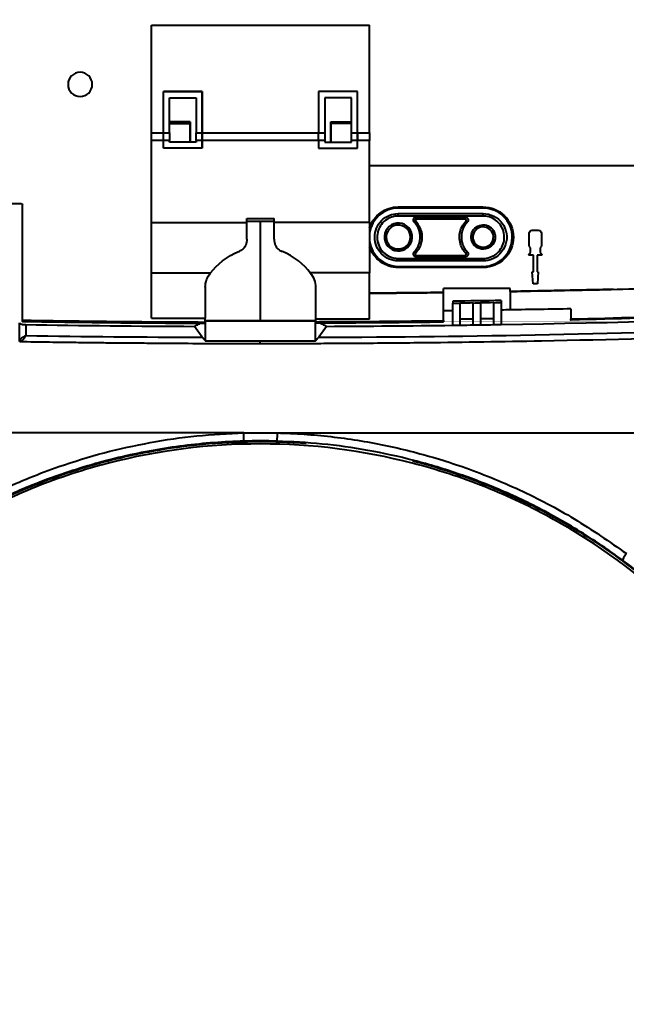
# Model space of a CAD drawing. Header units: millimetres. Extents: x 28 to 2425, y 8 to 1657.
# Drawn here: x 1903.7 to 2003.9, y 1128.8 to 1290.4 of the extents above; entities that cross this region are included whole.
import ezdxf

# ---------------------------------------------------------------- set-up
doc = ezdxf.new("R2010")
doc.units = ezdxf.units.MM
doc.layers.get('Defpoints').update_dxf_attribs({"linetype": 'CONTINUOUS'})
doc.layers.add('1LINE', color=7, linetype='CONTINUOUS')
doc.styles.add('Annotative', font='malgun.ttf')
doc.dimstyles.new('WOO', dxfattribs={"dimtxt": 20, "dimasz": 2, "dimexe": 1.25, "dimexo": 0.3, "dimgap": 1, "dimtad": 1, "dimdec": 1, "dimzin": 1, "dimdsep": 46, "dimtxsty": 'Annotative', "dimcen": 0, "dimclrd": 1, "dimclre": 1, "dimclrt": 2, "dimadec": 0, "dimazin": 0, "dimtfac": 1, "dimtdec": 1, "dimtofl": 0, "dimtmove": 0, "dimatfit": 3, "dimfxl": 0, "dimarcsym": 0})

# ---------------------------------------------------------------- blocks, each defined once
blk = doc.blocks.new('*D14')
at = {"layer": '1LINE', "color": 1, "lineweight": -2}
for p, q in [((2013.95, 1333.25), (2249.57, 1333.25)), ((2248.32, 1331.25), (2248.32, 873.21)), ((1943.76, 871.21), (2249.57, 871.21))]:
    blk.add_line(p, q, dxfattribs=at)
at = {"layer": '1LINE', "color": 1}
for points in [[(2247.99, 1331.25), (2248.66, 1331.25), (2248.32, 1333.25)], [(2247.99, 873.21), (2248.66, 873.21), (2248.32, 871.21)]]:
    blk.add_solid(points, dxfattribs=at)
at = {"layer": 'Defpoints', "color": 0}
for p in [(2013.65, 1333.25), (1943.46, 871.21), (2248.32, 871.21)]:
    blk.add_point(p, dxfattribs=at)
at = {"layer": '1LINE', "color": 2, "insert": (2236.99, 1102.23), "char_height": 20, "attachment_point": 5, "rotation": 90, "style": 'Annotative'}
blk.add_mtext('462', dxfattribs=at)
blk = doc.blocks.new('*D15')
at = {"layer": '1LINE', "color": 1, "lineweight": -2}
for p, q in [((2013.95, 1383.25), (2293.16, 1383.25)), ((2291.91, 1381.25), (2291.91, 873.21)), ((1943.76, 871.21), (2293.16, 871.21))]:
    blk.add_line(p, q, dxfattribs=at)
at = {"layer": '1LINE', "color": 1}
for points in [[(2291.57, 1381.25), (2292.24, 1381.25), (2291.91, 1383.25)], [(2291.57, 873.21), (2292.24, 873.21), (2291.91, 871.21)]]:
    blk.add_solid(points, dxfattribs=at)
at = {"layer": 'Defpoints', "color": 0}
for p in [(2013.65, 1383.25), (1943.46, 871.21), (2291.91, 871.21)]:
    blk.add_point(p, dxfattribs=at)
at = {"layer": '1LINE', "color": 2, "insert": (2280.57, 1127.23), "char_height": 20, "attachment_point": 5, "rotation": 90, "style": 'Annotative'}
blk.add_mtext('500', dxfattribs=at)

msp = doc.modelspace()

# ---------------------------------------------------------------- linework, layer by layer
at = {"layer": '1LINE', "linetype": 'Continuous'}
for p, q in [((1925.46, 1289.52), (1961.46, 1289.52)), ((1925.46, 1271.76), (1925.46, 1289.52)), ((1961.46, 1271.76), (1961.46, 1289.52)), ((1933.86, 1278.54), (1927.46, 1278.54)), ((1927.46, 1271.76), (1927.46, 1278.54)), ((1927.46, 1278.54), (1927.46, 1278.54)), ((1927.46, 1278.54), (1933.86, 1278.54)), ((1928.46, 1271.76), (1928.46, 1277.54)), ((1928.46, 1277.54), (1932.86, 1277.54)), ((1932.86, 1277.54), (1932.86, 1271.76)), ((1933.86, 1271.76), (1933.86, 1278.54)), ((1933.86, 1278.54), (1933.86, 1278.54)), ((1933.86, 1278.54), (1933.86, 1271.76)), ((1959.46, 1278.54), (1953.06, 1278.54)), ((1959.46, 1278.54), (1953.06, 1278.54)), ((1953.06, 1278.54), (1953.06, 1278.54)), ((1953.06, 1278.54), (1953.06, 1271.76)), ((1958.46, 1277.54), (1954.06, 1277.54)), ((1954.06, 1277.54), (1954.06, 1271.76)), ((1958.46, 1271.76), (1958.46, 1277.54)), ((1959.46, 1271.76), (1959.46, 1278.54)), ((1959.46, 1278.54), (1959.46, 1278.54)), ((1959.46, 1271.76), (1959.46, 1278.54)), ((1931.86, 1273.54), (1928.46, 1273.54)), ((1928.46, 1273.28), (1931.86, 1273.28)), ((1931.86, 1273.28), (1931.86, 1273.54)), ((1931.86, 1273.54), (1931.86, 1273.23)), ((1931.86, 1270.2), (1931.86, 1273.28)), ((1931.86, 1273.23), (1931.86, 1270.2)), ((1955.06, 1273.28), (1955.06, 1273.54)), ((1955.06, 1273.54), (1955.06, 1273.23)), ((1955.06, 1273.54), (1958.46, 1273.54)), ((1958.46, 1273.28), (1955.06, 1273.28)), ((1955.06, 1270.2), (1955.06, 1273.28)), ((1955.06, 1273.23), (1955.06, 1270.2)), ((1925.46, 1271.76), (1927.46, 1271.76)), ((1925.46, 1270.46), (1925.46, 1271.76)), ((1927.46, 1271.76), (1928.46, 1271.76)), ((1927.46, 1270.46), (1927.46, 1271.76)), ((1928.46, 1271.76), (1928.46, 1270.46)), ((1932.86, 1271.76), (1933.86, 1271.76)), ((1932.86, 1270.46), (1932.86, 1271.76)), ((1933.86, 1271.76), (1953.06, 1271.76)), ((1933.86, 1270.46), (1933.86, 1271.76)), ((1933.86, 1271.76), (1933.86, 1270.46)), ((1953.06, 1270.46), (1953.06, 1271.76)), ((1953.06, 1271.76), (1954.06, 1271.76)), ((1954.06, 1271.76), (1954.06, 1270.46)), ((1958.46, 1270.46), (1958.46, 1271.76)), ((1958.46, 1271.76), (1959.46, 1271.76)), ((1959.46, 1271.76), (1959.46, 1270.46)), ((1959.46, 1271.76), (1961.46, 1271.76)), ((1959.46, 1270.46), (1959.46, 1271.76)), ((1961.46, 1271.76), (1961.46, 1270.46)), ((1925.46, 1256.95), (1925.46, 1270.46)), ((1927.46, 1270.46), (1925.46, 1270.46)), ((1927.46, 1269.2), (1927.46, 1270.46)), ((1928.46, 1270.46), (1927.46, 1270.46)), ((1933.86, 1269.2), (1927.46, 1269.2)), ((1928.46, 1270.2), (1928.46, 1270.46)), ((1932.86, 1270.2), (1928.46, 1270.2)), ((1931.86, 1270.2), (1928.46, 1270.2)), ((1931.86, 1270.2), (1931.86, 1270.2)), ((1932.86, 1270.2), (1931.86, 1270.2)), ((1932.86, 1270.46), (1932.86, 1270.2)), ((1933.86, 1270.46), (1932.86, 1270.46)), ((1933.86, 1270.46), (1933.86, 1269.2)), ((1933.86, 1269.2), (1933.86, 1270.46)), ((1953.06, 1270.46), (1933.86, 1270.46)), ((1933.86, 1269.2), (1933.86, 1269.2)), ((1954.06, 1270.46), (1953.06, 1270.46)), ((1953.06, 1270.46), (1953.06, 1269.2)), ((1953.06, 1269.2), (1959.46, 1269.2)), ((1954.06, 1270.46), (1954.06, 1270.2)), ((1954.06, 1270.2), (1958.46, 1270.2)), ((1954.06, 1270.2), (1955.06, 1270.2)), ((1955.06, 1270.2), (1958.46, 1270.2)), ((1955.06, 1270.2), (1955.06, 1270.2)), ((1959.46, 1270.46), (1958.46, 1270.46)), ((1958.46, 1270.2), (1958.46, 1270.46)), ((1959.46, 1269.2), (1959.46, 1270.46)), ((1961.46, 1270.46), (1959.46, 1270.46)), ((1959.46, 1269.2), (1959.46, 1270.46)), ((1959.46, 1269.2), (1959.46, 1269.2)), ((1961.46, 1256.95), (1961.46, 1270.46)), ((2058.12, 1266.31), (1961.46, 1266.31)), ((1900.4, 1260.06), (1904, 1260.06)), ((1904.2, 1240.84), (1904.2, 1259.86)), ((1966.21, 1259.52), (1980.18, 1259.52)), ((1980.18, 1259.32), (1966.21, 1259.32)), ((1966.21, 1258.42), (1980.19, 1258.42)), ((1980.19, 1258.02), (1966.21, 1258.02)), ((1969.21, 1257.86), (1977.22, 1257.86)), ((1925.46, 1248.67), (1925.46, 1256.95)), ((1925.46, 1256.95), (1941.21, 1256.95)), ((1941.21, 1256.95), (1941.21, 1257.59)), ((1941.21, 1257.59), (1945.71, 1257.59)), ((1945.71, 1257.11), (1941.21, 1257.11)), ((1941.21, 1254.18), (1941.21, 1256.95)), ((1945.71, 1256.95), (1945.71, 1257.59)), ((1945.71, 1254.18), (1945.71, 1256.95)), ((1961.46, 1256.95), (1945.71, 1256.95)), ((1961.46, 1256.95), (1961.46, 1248.67)), ((1977.21, 1257.52), (1969.2, 1257.52)), ((1970.11, 1254.52), (1970.11, 1254.52)), ((1987.82, 1253.18), (1987.82, 1255.18)), ((1988.32, 1255.68), (1989.32, 1255.68)), ((1989.82, 1255.18), (1989.82, 1253.18)), ((1969.2, 1251.52), (1977.21, 1251.52)), ((1977.22, 1251.26), (1969.21, 1251.26)), ((1987.76, 1251.68), (1988.02, 1252.08)), ((1988.52, 1251.57), (1987.82, 1251.57)), ((1988.02, 1252.08), (1988.02, 1252.78)), ((1988.52, 1248.84), (1988.52, 1251.57)), ((1989.82, 1251.57), (1989.12, 1251.57)), ((1989.12, 1251.57), (1989.12, 1248.84)), ((1989.62, 1252.78), (1989.62, 1252.08)), ((1989.62, 1252.08), (1989.88, 1251.68)), ((1966.21, 1251.02), (1980.21, 1251.02)), ((1966.21, 1251.02), (1966.21, 1251.02)), ((1966.21, 1251.02), (1980.21, 1251.02)), ((1980.61, 1250.62), (1966.21, 1250.62)), ((1966.21, 1249.72), (1980.01, 1249.72)), ((1925.46, 1248.67), (1935.24, 1248.67)), ((1925.46, 1241.16), (1925.46, 1248.67)), ((1961.46, 1248.67), (1951.68, 1248.67)), ((1961.46, 1241.01), (1961.46, 1248.67)), ((1980.21, 1249.52), (1966.21, 1249.52)), ((1988.45, 1246.84), (1988.32, 1248.84)), ((1988.32, 1248.84), (1988.52, 1248.84)), ((1989.12, 1248.84), (1989.32, 1248.84)), ((1989.32, 1248.84), (1989.18, 1246.84)), ((1989.18, 1246.84), (1988.45, 1246.84)), ((1934.36, 1246.26), (1934.36, 1241.16)), ((1952.56, 1246.26), (1952.56, 1241.01)), ((1973.69, 1245.41), (1973.19, 1245.4)), ((1973.19, 1245.4), (1973.69, 1245.41)), ((1984.69, 1246.08), (1973.69, 1246.08)), ((1973.69, 1245.41), (1973.69, 1246.08)), ((1973.69, 1240.76), (1973.69, 1245.41)), ((1984.69, 1245.57), (1984.69, 1246.08)), ((1984.69, 1245.57), (1984.69, 1242.53)), ((1994.68, 1242.7), (1994.71, 1241.06)), ((1903.71, 1237.32), (1903.71, 1240.39)), ((1904.71, 1240.1), (1904.71, 1238.3)), ((1925.46, 1241.16), (1934.36, 1241.16)), ((1934.36, 1240.53), (1934.36, 1241.16)), ((1934.36, 1240.34), (1934.36, 1237.45)), ((1952.56, 1241.01), (1952.56, 1240.59)), ((1961.46, 1241.01), (1952.56, 1241.01)), ((1952.56, 1237.45), (1952.56, 1240.38)), ((1933.85, 1238.01), (1932.57, 1239.82)), ((1954.35, 1239.82), (1953.07, 1238.01)), ((1903.71, 1237.32), (1903.71, 1237.35)), ((1943.4, 1236.99), (1943.4, 1237.45)), ((1940.72, 1222.24), (1763.73, 1222.24)), ((1946.21, 1222.24), (2123.2, 1222.24))]:
    msp.add_line(p, q, dxfattribs=at)
at = {"layer": '1LINE', "linetype": 'Continuous', "extrusion": (0, 0, -1)}
msp.add_circle((-1913.7, 1279.73), 2, dxfattribs=at)
at = {"layer": '1LINE', "linetype": 'Continuous'}
for centre, start, end in [((1913.7, 1279.73), 180, 270), ((1913.7, 1279.73), 270, 360), ((1966.21, 1254.52), 299.9531, 311.4337)]:
    msp.add_arc(centre, 2, start, end, dxfattribs=at)
at = {"layer": '1LINE', "linetype": 'Continuous', "extrusion": (0, 0, -1)}
for centre, radius, start, end in [((-1904, 1259.86), 0.2, 90, 180), ((-1977.22, 1257.36), 0.5, 90, 223.0728), ((-1980.22, 1254.56), 2, 356.0921, 197.8834), ((-1988.32, 1255.18), 0.5, 0, 90), ((-1989.32, 1255.18), 0.5, 90, 180), ((-1980.22, 1254.56), 2, 278.0002, 356.0921), ((-1980.22, 1254.56), 2, 197.8834, 278.0002), ((-1988.32, 1253.18), 0.5, 306.8699, 0), ((-1989.32, 1253.18), 0.5, 180, 233.1301), ((-1977.22, 1251.76), 0.5, 136.9272, 270), ((-1987.82, 1251.64), 0.0716, 270, 33.148), ((-1989.82, 1251.64), 0.0716, 146.852, 270)]:
    msp.add_arc(centre, radius, start, end, dxfattribs=at)
at = {"layer": '1LINE', "linetype": 'Continuous'}
for centre, major_axis, ratio, start_param, end_param in [((1969.2, 1257.82), (0, -0.3), 0.019555, 0, 1.709049), ((1977.21, 1257.82), (0, -0.3), 0.019555, 0, 1.709049), ((1968.84, 1256.98), (0.219, 0.205), 0.087957, 0, 1.462317), ((1966.21, 1254.52), (0, -3.9), 1, 1.570895, 2.332338), ((1977.58, 1256.98), (0.219, -0.205), 0.114264, 1.650849, 3.141593), ((1968.84, 1252.06), (0.219, -0.205), 0.114266, 0, 1.650846), ((1969.2, 1251.22), (0, -0.3), 0.019555, 1.709049, 3.141593), ((1977.21, 1251.22), (0, -0.3), 0.019555, 1.709049, 3.141593), ((1977.58, 1252.06), (0.219, 0.205), 0.08796, 1.462319, 3.141593), ((1946.21, 1221.88), (-0.026, -1), 0.010114, 4.34298, 6.283185), ((2003.86, 1202.02), (0.595, 0.804), 0.183178, 1.328279, 3.141593)]:
    msp.add_ellipse(centre, major_axis=major_axis, ratio=ratio, start_param=start_param, end_param=end_param, dxfattribs=at)
at = {"layer": '1LINE', "linetype": 'Continuous', "extrusion": (0, 0, -1)}
msp.add_ellipse((1966.22, 1254.56), major_axis=(0.16, 2.29), ratio=0.999999, dxfattribs=at)
for start_param, end_param in [(3.139981, 3.584223), (5.840555, 6.284797)]:
    msp.add_ellipse((1943.46, 1246.27), major_axis=(9.1, 0), ratio=0.615661, start_param=start_param, end_param=end_param, dxfattribs=at)
at = {"layer": '1LINE', "linetype": 'Continuous'}
for points, knots in [([(1961.46, 1256.08), (1961.79, 1257.08), (1962.44, 1257.96), (1964.12, 1259.18), (1965.16, 1259.52), (1966.21, 1259.52)], [0, 0, 0, 0, 0.5, 0.5, 1, 1, 1, 1]), ([(1980.01, 1249.72), (1980.01, 1249.72), (1980.01, 1249.72), (1980.08, 1249.72), (1980.14, 1249.72), (1981.53, 1249.71), (1982.84, 1250.29), (1984.64, 1252.24), (1985.1, 1253.59), (1984.89, 1256.23), (1984.21, 1257.49), (1982.32, 1258.96), (1981.25, 1259.33), (1980.18, 1259.32)], [0, 0, 0, 0, 0.000001, 0.000001, 0.013043, 0.013043, 0.272102, 0.272102, 0.53116, 0.53116, 0.790219, 0.790219, 1, 1, 1, 1]), ([(1980.18, 1259.52), (1981.5, 1259.53), (1982.79, 1259), (1984.67, 1257.14), (1985.21, 1255.84), (1985.21, 1253.23), (1984.67, 1251.92), (1982.83, 1250.07), (1981.53, 1249.52), (1980.21, 1249.52)], [0, 0, 0, 0, 0.25, 0.25, 0.5, 0.5, 0.75, 0.75, 1, 1, 1, 1]), ([(1966.21, 1250.62), (1965.19, 1250.62), (1964.18, 1251.04), (1962.73, 1252.49), (1962.31, 1253.5), (1962.31, 1255.54), (1962.73, 1256.55), (1964.17, 1258), (1965.18, 1258.42), (1966.21, 1258.42)], [0, 0, 0, 0, 0.25, 0.25, 0.5, 0.5, 0.75, 0.75, 1, 1, 1, 1]), ([(1966.21, 1258.02), (1965.83, 1258.02), (1965.44, 1257.95), (1964.72, 1257.71), (1964.37, 1257.52), (1963.75, 1257.04), (1963.48, 1256.74), (1963.06, 1256.08), (1962.9, 1255.72), (1962.72, 1254.96), (1962.69, 1254.55), (1962.77, 1253.77), (1962.88, 1253.39), (1963.21, 1252.68), (1963.44, 1252.34), (1963.99, 1251.78), (1964.32, 1251.55), (1965.02, 1251.21), (1965.41, 1251.09), (1965.93, 1251.03), (1966.07, 1251.02), (1966.21, 1251.02)], [0, 0, 0, 0, 0.104935, 0.104935, 0.209713, 0.209713, 0.319145, 0.319145, 0.424145, 0.424145, 0.53411, 0.53411, 0.639362, 0.639362, 0.74828, 0.74828, 0.855535, 0.855535, 0.962195, 0.962195, 1, 1, 1, 1]), ([(1968.85, 1257.02), (1968.81, 1257.06), (1968.78, 1257.1), (1968.74, 1257.19), (1968.72, 1257.25), (1968.71, 1257.36), (1968.71, 1257.42), (1968.74, 1257.53), (1968.76, 1257.58), (1968.82, 1257.68), (1968.86, 1257.72), (1968.94, 1257.79), (1968.99, 1257.82), (1969.1, 1257.85), (1969.15, 1257.86), (1969.21, 1257.86)], [0, 0, 0, 0, 0.12822, 0.12822, 0.275447, 0.275447, 0.422381, 0.422381, 0.568228, 0.568228, 0.712678, 0.712678, 0.856312, 0.856312, 1, 1, 1, 1]), ([(1980.19, 1258.42), (1981.42, 1258.44), (1982.63, 1257.82), (1984.09, 1255.83), (1984.3, 1254.49), (1983.54, 1252.14), (1982.57, 1251.18), (1981.14, 1250.72), (1980.87, 1250.67), (1980.61, 1250.64)], [0, 0, 0, 0, 0.310584, 0.310584, 0.621391, 0.621391, 0.932199, 0.932199, 1, 1, 1, 1]), ([(1980.21, 1251.02), (1980.59, 1251.02), (1980.98, 1251.09), (1981.7, 1251.34), (1982.05, 1251.52), (1982.67, 1252), (1982.94, 1252.3), (1983.36, 1252.96), (1983.52, 1253.32), (1983.7, 1254.08), (1983.73, 1254.49), (1983.65, 1255.27), (1983.54, 1255.65), (1983.21, 1256.36), (1982.98, 1256.69), (1982.43, 1257.26), (1982.1, 1257.49), (1981.4, 1257.83), (1981.02, 1257.95), (1980.49, 1258.01), (1980.34, 1258.02), (1980.19, 1258.02)], [0, 0, 0, 0, 0.104616, 0.104616, 0.209075, 0.209075, 0.318329, 0.318329, 0.422897, 0.422897, 0.532495, 0.532495, 0.637578, 0.637578, 0.746008, 0.746008, 0.853465, 0.853465, 0.959363, 0.959363, 1, 1, 1, 1]), ([(1943.4, 1257.08), (1943.4, 1256.66), (1943.4, 1256.23), (1943.4, 1249.9), (1943.4, 1244.85), (1943.4, 1240.72)], [0, 0, 0, 0, 0.066194, 0.066194, 1, 1, 1, 1]), ([(1968.21, 1254.53), (1968.21, 1254.95), (1967.9, 1255.9), (1966.91, 1256.48), (1965.81, 1256.56), (1964.7, 1256.12), (1964.23, 1255.11), (1964.21, 1254.56), (1964.21, 1254.52)], [0, 0, 0, 0, 0.204916, 0.453234, 0.498414, 0.736543, 0.976706, 1, 1, 1, 1]), ([(1969.06, 1257.18), (1969.04, 1257.21), (1969, 1257.27), (1969, 1257.4), (1969.09, 1257.5), (1969.17, 1257.52), (1969.2, 1257.52)], [0, 0, 0, 0, 0.184036, 0.500133, 0.782388, 1, 1, 1, 1]), ([(1969.2, 1257.52), (1969.17, 1257.52), (1969.09, 1257.5), (1969, 1257.4), (1969, 1257.27), (1969.04, 1257.21), (1969.06, 1257.18)], [0, 0, 0, 0, 0.217604, 0.499867, 0.81598, 1, 1, 1, 1]), ([(1969.04, 1257.43), (1969.05, 1257.44), (1969.07, 1257.47), (1969.11, 1257.5), (1969.15, 1257.52), (1969.19, 1257.52), (1969.2, 1257.52)], [0, 0, 0, 0, 0.242937, 0.487773, 0.737455, 1, 1, 1, 1]), ([(1969.06, 1257.18), (1969.24, 1256.97), (1969.62, 1256.5), (1970.01, 1255.59), (1970.11, 1254.9), (1970.11, 1254.52)], [0, 0, 0, 0, 0.283749, 0.617375, 1, 1, 1, 1]), ([(1977.36, 1251.86), (1977.18, 1252.07), (1976.8, 1252.54), (1976.41, 1253.45), (1976.22, 1254.75), (1976.53, 1256.14), (1977.14, 1256.9), (1977.36, 1257.18)], [0, 0, 0, 0, 0.141964, 0.308878, 0.50072, 0.81531, 1, 1, 1, 1]), ([(1977.36, 1257.18), (1977.38, 1257.22), (1977.43, 1257.28), (1977.41, 1257.4), (1977.34, 1257.5), (1977.26, 1257.51), (1977.21, 1257.52)], [0, 0, 0, 0, 0.253079, 0.509582, 0.746187, 1, 1, 1, 1]), ([(1981.23, 1253.16), (1981.59, 1253.43), (1982.07, 1254.26), (1981.72, 1255.65), (1980.47, 1256.39), (1979.07, 1256.03), (1978.55, 1255.11), (1978.48, 1254.24), (1978.64, 1253.78), (1978.86, 1253.48)], [0, 0, 0, 0, 0.166385, 0.33303, 0.498093, 0.663157, 0.829802, 0.860237, 1, 1, 1, 1]), ([(1962.71, 1254.53), (1962.71, 1253.62), (1963.08, 1252.71), (1964.37, 1251.41), (1965.28, 1251.02), (1966.21, 1251.02)], [0, 0, 0, 0, 0.499687, 0.499687, 1, 1, 1, 1]), ([(1964.21, 1254.52), (1964.21, 1254.07), (1964.54, 1253.12), (1965.44, 1252.61), (1965.93, 1252.54)], [0, 0, 0, 0, 0.476672, 1, 1, 1, 1]), ([(1965.93, 1252.54), (1966.45, 1252.47), (1967.55, 1252.76), (1968.17, 1253.81), (1968.21, 1254.43), (1968.21, 1254.53)], [0, 0, 0, 0, 0.455976, 0.916128, 1, 1, 1, 1]), ([(1970.11, 1254.52), (1970.11, 1254.52), (1970.11, 1253.91), (1969.89, 1252.91), (1969.28, 1252.14), (1969.06, 1251.86)], [0, 0, 0, 0, 0.000839, 0.630444, 1, 1, 1, 1]), ([(1978.86, 1253.49), (1978.86, 1253.49), (1978.69, 1253.64), (1978.54, 1254.11), (1978.5, 1254.53), (1978.53, 1254.76)], [0, 0, 0, 0, 0.008654, 0.50344, 1, 1, 1, 1]), ([(1941.21, 1254.18), (1941.21, 1253.85), (1941.15, 1253.52), (1940.94, 1253.02), (1940.81, 1252.83), (1940.49, 1252.49), (1940.3, 1252.35), (1940.05, 1252.24), (1940.01, 1252.22), (1939.98, 1252.21)], [0, 0, 0, 0, 0.39487, 0.39487, 0.674731, 0.674731, 0.956314, 0.956314, 1, 1, 1, 1]), ([(1945.71, 1254.18), (1945.71, 1253.85), (1945.77, 1253.52), (1945.99, 1253.02), (1946.11, 1252.83), (1946.43, 1252.49), (1946.63, 1252.35), (1946.87, 1252.24), (1946.91, 1252.22), (1946.94, 1252.21)], [0, 0, 0, 0, 0.39487, 0.39487, 0.674731, 0.674731, 0.956314, 0.956314, 1, 1, 1, 1]), ([(1966.21, 1249.52), (1965.16, 1249.52), (1964.12, 1249.86), (1962.44, 1251.08), (1961.79, 1251.96), (1961.46, 1252.96)], [0, 0, 0, 0, 0.5, 0.5, 1, 1, 1, 1]), ([(1967.41, 1252.92), (1967.19, 1252.76), (1966.73, 1252.54), (1965.92, 1252.49), (1965.18, 1252.75), (1964.82, 1253.08), (1964.66, 1253.27)], [0, 0, 0, 0, 0.255804, 0.510957, 0.7661, 1, 1, 1, 1]), ([(1968.19, 1254.24), (1968.15, 1253.97), (1967.97, 1253.51), (1967.65, 1253.04), (1967.41, 1252.92), (1967.41, 1252.92)], [0, 0, 0, 0, 0.50045, 0.999465, 1, 1, 1, 1]), ([(1981.23, 1253.16), (1981.04, 1253.03), (1980.65, 1252.84), (1979.97, 1252.79), (1979.32, 1253.02), (1979, 1253.31), (1978.86, 1253.49)], [0, 0, 0, 0, 0.251425, 0.502125, 0.752816, 1, 1, 1, 1]), ([(1978.86, 1253.48), (1978.88, 1253.46), (1979.16, 1253.12), (1979.57, 1252.89), (1979.97, 1252.84)], [0, 0, 0, 0, 0.0769, 1, 1, 1, 1]), ([(1979.97, 1252.84), (1980.41, 1252.78), (1980.88, 1252.9), (1981.23, 1253.16), (1981.23, 1253.16)], [0, 0, 0, 0, 0.998425, 1, 1, 1, 1]), ([(1981.89, 1254.28), (1981.86, 1254.05), (1981.7, 1253.66), (1981.43, 1253.26), (1981.23, 1253.16), (1981.23, 1253.16)], [0, 0, 0, 0, 0.500559, 0.999563, 1, 1, 1, 1]), ([(1969.21, 1251.26), (1969.16, 1251.26), (1969.12, 1251.27), (1969.02, 1251.3), (1968.97, 1251.32), (1968.87, 1251.39), (1968.83, 1251.43), (1968.77, 1251.52), (1968.74, 1251.58), (1968.71, 1251.68), (1968.71, 1251.74), (1968.72, 1251.85), (1968.73, 1251.91), (1968.78, 1252.01), (1968.81, 1252.06), (1968.85, 1252.1)], [0, 0, 0, 0, 0.121283, 0.121283, 0.265987, 0.265987, 0.412106, 0.412106, 0.559233, 0.559233, 0.706507, 0.706507, 0.853233, 0.853233, 1, 1, 1, 1]), ([(1969.06, 1251.86), (1969.04, 1251.82), (1968.99, 1251.75), (1969.01, 1251.64), (1969.09, 1251.54), (1969.17, 1251.53), (1969.2, 1251.52)], [0, 0, 0, 0, 0.285303, 0.500681, 0.77078, 1, 1, 1, 1]), ([(1977.21, 1251.52), (1977.25, 1251.53), (1977.33, 1251.54), (1977.42, 1251.64), (1977.42, 1251.77), (1977.38, 1251.84), (1977.36, 1251.86)], [0, 0, 0, 0, 0.223203, 0.495163, 0.824877, 1, 1, 1, 1]), ([(1973.19, 1245.4), (1972.09, 1245.39), (1970.99, 1245.37), (1968.78, 1245.35), (1967.68, 1245.34), (1964.87, 1245.31), (1963.16, 1245.29), (1961.46, 1245.28)], [0, 0, 0, 0, 0.2821, 0.2821, 0.564199, 0.564199, 1, 1, 1, 1]), ([(1984.69, 1245.57), (1987.68, 1245.62), (1990.67, 1245.68), (1998.78, 1245.85), (2003.91, 1245.97), (2009.04, 1246.11)], [0, 0, 0, 0, 0.368126, 0.368126, 1, 1, 1, 1]), ([(2001.74, 1245.92), (1996.98, 1245.81), (1992.22, 1245.71), (1986.54, 1245.6), (1985.62, 1245.59), (1984.69, 1245.57)], [0, 0, 0, 0, 0.837299, 0.837299, 1, 1, 1, 1]), ([(2083.71, 1244.43), (2076.3, 1244.01), (2061.47, 1243.19), (2039.22, 1242.21), (2016.97, 1241.41), (2002.13, 1241.05), (1994.71, 1240.87)], [0, 0, 0, 0, 0.250059, 0.500086, 0.75007, 1, 1, 1, 1]), ([(1943.4, 1236.99), (1944.69, 1236.99), (1947, 1236.99), (1950.04, 1237), (1952.41, 1237.01), (1954.38, 1237.02), (1956.27, 1237.03), (1958.19, 1237.04), (1963.04, 1237.07), (1973.58, 1237.17), (1994.8, 1237.49), (2026.88, 1238.34), (2058.95, 1239.7), (2080.39, 1240.89), (2088.13, 1241.36), (2090.2, 1241.48), (2092.19, 1241.6), (2094.35, 1241.74), (2097.1, 1241.91), (2100.86, 1242.16), (2103.74, 1242.35), (2105.36, 1242.46)], [0, 0, 0, 0, 0.023964, 0.04272, 0.056277, 0.067681, 0.079353, 0.091267, 0.103223, 0.168981, 0.286405, 0.496091, 0.762966, 0.880393, 0.893573, 0.906579, 0.918767, 0.930339, 0.946673, 0.969893, 1, 1, 1, 1]), ([(1903.71, 1240.39), (1903.71, 1240.36), (1903.73, 1240.33), (1903.81, 1240.27), (1903.86, 1240.24), (1904.01, 1240.19), (1904.1, 1240.17), (1904.3, 1240.13), (1904.41, 1240.12), (1904.58, 1240.11), (1904.65, 1240.11), (1904.71, 1240.1)], [0, 0, 0, 0, 0.224835, 0.224835, 0.449864, 0.449864, 0.671573, 0.671573, 0.886009, 0.886009, 1, 1, 1, 1]), ([(1904.2, 1240.64), (1904.2, 1240.64), (1904.2, 1240.64), (1904.2, 1240.64), (1904.2, 1240.65), (1904.2, 1240.67), (1904.2, 1240.68), (1904.2, 1240.71), (1904.2, 1240.73), (1904.2, 1240.77), (1904.2, 1240.79), (1904.2, 1240.82), (1904.2, 1240.83), (1904.2, 1240.84)], [0, 0, 0, 0, 0.006809, 0.006809, 0.231326, 0.231326, 0.455847, 0.455847, 0.680389, 0.680389, 0.904961, 0.904961, 1, 1, 1, 1]), ([(1915.7, 1240.48), (1915.57, 1240.49), (1915.43, 1240.49), (1914.77, 1240.5), (1914.23, 1240.5), (1911.57, 1240.54), (1909.43, 1240.57), (1906.27, 1240.61), (1905.24, 1240.63), (1904.2, 1240.65)], [0, 0, 0, 0, 0.034785, 0.034785, 0.173926, 0.173926, 0.730491, 0.730491, 1, 1, 1, 1]), ([(1904.2, 1240.64), (1904.87, 1240.63), (1905.93, 1240.61), (1907.38, 1240.59), (1908.56, 1240.57), (1909.73, 1240.56), (1910.89, 1240.54), (1912.08, 1240.52), (1913.67, 1240.5), (1914.9, 1240.49), (1915.7, 1240.48)], [0, 0, 0, 0, 0.173541, 0.277645, 0.378921, 0.481122, 0.583323, 0.679935, 0.791278, 1, 1, 1, 1]), ([(1915.7, 1240.48), (1916.51, 1240.47), (1917.87, 1240.45), (1919.64, 1240.43), (1921.01, 1240.42), (1922.26, 1240.41), (1923.52, 1240.4), (1924.88, 1240.39), (1926.31, 1240.38), (1927.77, 1240.37), (1929.39, 1240.36), (1931.58, 1240.34), (1933.31, 1240.34), (1934.36, 1240.33)], [0, 0, 0, 0, 0.130361, 0.218708, 0.283865, 0.351055, 0.419169, 0.487284, 0.569021, 0.648966, 0.721518, 0.830851, 1, 1, 1, 1]), ([(1934.36, 1240.34), (1934.23, 1240.34), (1934.1, 1240.34), (1933.43, 1240.34), (1932.9, 1240.35), (1930.23, 1240.36), (1928.1, 1240.37), (1922.54, 1240.41), (1919.12, 1240.44), (1915.7, 1240.48)], [0, 0, 0, 0, 0.021434, 0.021434, 0.107172, 0.107172, 0.450121, 0.450121, 1, 1, 1, 1]), ([(1932.57, 1239.82), (1932.8, 1239.93), (1933.03, 1240.05), (1933.36, 1240.22), (1933.48, 1240.28), (1933.59, 1240.34)], [0, 0, 0, 0, 0.668714, 0.668714, 1, 1, 1, 1]), ([(1934.36, 1240.53), (1934.36, 1240.51), (1934.36, 1240.49), (1934.36, 1240.45), (1934.36, 1240.43), (1934.36, 1240.39), (1934.36, 1240.37), (1934.36, 1240.35), (1934.36, 1240.34), (1934.36, 1240.33), (1934.36, 1240.33), (1934.36, 1240.33)], [0, 0, 0, 0, 0.200193, 0.200193, 0.400385, 0.400385, 0.600577, 0.600577, 0.800768, 0.800768, 1, 1, 1, 1]), ([(1952.56, 1240.59), (1956.08, 1240.6), (1959.6, 1240.62), (1966.65, 1240.68), (1970.17, 1240.72), (1973.69, 1240.76)], [0, 0, 0, 0, 0.499907, 0.499907, 1, 1, 1, 1]), ([(1952.56, 1240.39), (1952.56, 1240.39), (1952.56, 1240.39), (1952.56, 1240.39), (1952.56, 1240.39), (1952.56, 1240.41), (1952.56, 1240.42), (1952.56, 1240.46), (1952.56, 1240.47), (1952.56, 1240.51), (1952.56, 1240.54), (1952.56, 1240.57), (1952.56, 1240.58), (1952.56, 1240.59)], [0, 0, 0, 0, 0.00641, 0.00641, 0.230929, 0.230929, 0.455448, 0.455448, 0.679968, 0.679968, 0.90449, 0.90449, 1, 1, 1, 1]), ([(1952.56, 1240.39), (1953.44, 1240.39), (1954.95, 1240.4), (1956.92, 1240.41), (1958.48, 1240.42), (1959.9, 1240.43), (1961.35, 1240.44), (1962.79, 1240.45), (1964.24, 1240.46), (1965.65, 1240.47), (1967.03, 1240.49), (1968.68, 1240.5), (1970.9, 1240.53), (1972.67, 1240.55), (1973.69, 1240.56)], [0, 0, 0, 0, 0.125151, 0.214034, 0.279588, 0.347187, 0.415716, 0.484245, 0.552774, 0.62087, 0.684214, 0.749213, 0.854674, 1, 1, 1, 1]), ([(1953.24, 1240.39), (1953.39, 1240.31), (1953.53, 1240.24), (1953.9, 1240.05), (1954.12, 1239.93), (1954.35, 1239.82)], [0, 0, 0, 0, 0.38696, 0.38696, 1, 1, 1, 1]), ([(1973.69, 1240.76), (1973.69, 1240.74), (1973.69, 1240.71), (1973.69, 1240.67), (1973.69, 1240.65), (1973.69, 1240.62), (1973.69, 1240.6), (1973.69, 1240.58), (1973.69, 1240.57), (1973.69, 1240.56), (1973.69, 1240.56), (1973.69, 1240.56)], [0, 0, 0, 0, 0.224409, 0.224409, 0.448818, 0.448818, 0.673219, 0.673219, 0.897603, 0.897603, 1, 1, 1, 1]), ([(1975.19, 1240.01), (1975.22, 1240.01), (1975.25, 1240.01), (1975.45, 1240.02), (1975.62, 1240.02), (1975.91, 1240.02), (1976.02, 1240.02), (1976.22, 1240.03), (1976.31, 1240.03), (1976.39, 1240.03)], [0, 0, 0, 0, 0.070464, 0.070464, 0.500039, 0.500039, 0.786422, 0.786422, 1, 1, 1, 1]), ([(1978.59, 1240.06), (1978.62, 1240.06), (1978.65, 1240.06), (1978.85, 1240.06), (1979.02, 1240.07), (1979.31, 1240.07), (1979.42, 1240.07), (1979.62, 1240.07), (1979.71, 1240.08), (1979.79, 1240.08)], [0, 0, 0, 0, 0.06871, 0.06871, 0.500043, 0.500043, 0.787599, 0.787599, 1, 1, 1, 1]), ([(1981.99, 1240.11), (1982.02, 1240.11), (1982.05, 1240.11), (1982.25, 1240.12), (1982.42, 1240.12), (1982.71, 1240.12), (1982.82, 1240.13), (1983.02, 1240.13), (1983.11, 1240.13), (1983.19, 1240.13)], [0, 0, 0, 0, 0.066955, 0.066955, 0.500047, 0.500047, 0.788775, 0.788775, 1, 1, 1, 1]), ([(1994.71, 1240.87), (1994.71, 1240.87), (1994.71, 1240.86), (1994.71, 1240.87), (1994.71, 1240.87), (1994.71, 1240.89), (1994.71, 1240.9), (1994.71, 1240.93), (1994.71, 1240.95), (1994.71, 1240.99), (1994.71, 1241.01), (1994.71, 1241.05), (1994.71, 1241.06), (1994.71, 1241.06)], [0, 0, 0, 0, 0.18438, 0.18438, 0.36876, 0.36876, 0.55314, 0.55314, 0.737522, 0.737522, 0.921905, 0.921905, 1, 1, 1, 1]), ([(1903.71, 1237.32), (1903.71, 1237.35), (1903.72, 1237.41), (1903.79, 1237.59), (1903.93, 1237.82), (1904.24, 1238.06), (1904.53, 1238.21), (1904.71, 1238.3)], [0, 0, 0, 0, 0.110066, 0.246816, 0.464176, 0.68987, 1, 1, 1, 1]), ([(1904.71, 1238.3), (1904.63, 1238.15), (1904.47, 1237.85), (1904.22, 1237.53), (1903.97, 1237.39), (1903.79, 1237.33), (1903.73, 1237.32), (1903.71, 1237.32)], [0, 0, 0, 0, 0.277077, 0.535908, 0.770442, 0.889018, 1, 1, 1, 1]), ([(1903.74, 1237.32), (1905.37, 1237.29), (1908.45, 1237.24), (1912.72, 1237.19), (1916.29, 1237.14), (1919.14, 1237.11), (1922.01, 1237.09), (1925.56, 1237.06), (1930.4, 1237.02), (1936.49, 1237), (1940.96, 1236.99), (1943.4, 1236.99)], [0, 0, 0, 0, 0.123054, 0.23306, 0.323178, 0.393407, 0.44873, 0.539741, 0.661955, 0.815374, 1, 1, 1, 1]), ([(1933.85, 1238.01), (1933.95, 1237.87), (1934.06, 1237.74), (1934.24, 1237.56), (1934.3, 1237.51), (1934.36, 1237.45)], [0, 0, 0, 0, 0.658029, 0.658029, 1, 1, 1, 1]), ([(1934.36, 1237.45), (1935.03, 1237.45), (1935.7, 1237.45), (1938.71, 1237.45), (1941.05, 1237.45), (1943.4, 1237.45)], [0, 0, 0, 0, 0.221291, 0.221291, 1, 1, 1, 1]), ([(1943.4, 1237.45), (1944.07, 1237.45), (1944.73, 1237.45), (1947.79, 1237.45), (1950.17, 1237.45), (1952.56, 1237.45)], [0, 0, 0, 0, 0.218342, 0.218342, 1, 1, 1, 1]), ([(1952.56, 1237.45), (1952.68, 1237.56), (1952.79, 1237.67), (1952.96, 1237.86), (1953.02, 1237.94), (1953.07, 1238.01)], [0, 0, 0, 0, 0.651771, 0.651771, 1, 1, 1, 1]), ([(1883.07, 1202.32), (1884.47, 1203.33), (1887.26, 1205.34), (1891.63, 1208.08), (1896.1, 1210.6), (1900.68, 1212.87), (1905.38, 1214.91), (1911.01, 1217.03), (1917.63, 1219.05), (1925.24, 1220.73), (1932.94, 1221.86), (1938.12, 1222.11), (1940.72, 1222.24)], [0, 0, 0, 0, 0.084506, 0.168247, 0.251428, 0.334257, 0.416949, 0.499717, 0.625894, 0.750784, 0.875208, 1, 1, 1, 1]), ([(1940.74, 1220.88), (1940.74, 1220.88), (1940.74, 1221.05), (1940.73, 1221.58), (1940.72, 1221.94), (1940.72, 1222.24)], [0, 0, 0, 0, 0.503002, 0.503002, 1, 1, 1, 1]), ([(1946.21, 1222.24), (1947.69, 1222.18), (1950.66, 1222.07), (1955.08, 1221.65), (1959.48, 1221.05), (1963.85, 1220.25), (1968.18, 1219.26), (1972.48, 1218.08), (1978.57, 1216.11), (1986.3, 1212.97), (1995.42, 1208.21), (2001.03, 1204.29), (2003.86, 1202.32)], [0, 0, 0, 0, 0.071421, 0.142605, 0.213708, 0.284886, 0.356295, 0.428087, 0.500412, 0.665826, 0.831792, 1, 1, 1, 1]), ([(1858.85, 1174.33), (1859.77, 1175.74), (1861.6, 1178.55), (1864.61, 1182.56), (1867.79, 1186.41), (1871.16, 1190.09), (1875, 1193.9), (1879.37, 1197.76), (1885.96, 1202.89), (1894.81, 1208.56), (1906.23, 1213.96), (1916.96, 1217.47), (1926.59, 1219.52), (1935, 1220.62), (1940.64, 1220.75), (1943.46, 1220.82)], [0, 0, 0, 0, 0.050379, 0.100482, 0.150403, 0.200232, 0.250062, 0.312685, 0.375248, 0.500322, 0.626089, 0.750425, 0.833955, 0.916933, 1, 1, 1, 1]), ([(1940.74, 1220.88), (1939.09, 1220.81), (1935.75, 1220.68), (1930.74, 1220.15), (1925.7, 1219.39), (1920.64, 1218.35), (1915.57, 1217.03), (1910.05, 1215.28), (1903.98, 1212.95), (1897.31, 1209.82), (1890.41, 1205.96), (1885.96, 1202.83), (1883.66, 1201.21)], [0, 0, 0, 0, 0.080416, 0.161947, 0.244624, 0.328474, 0.413525, 0.499804, 0.611237, 0.731724, 0.861303, 1, 1, 1, 1]), ([(1943.46, 1220.82), (1945.16, 1220.8), (1947.68, 1220.76), (1950.19, 1220.61), (1951.01, 1220.55)], [0, 0, 0, 0, 0.673858, 1, 1, 1, 1]), ([(2003.26, 1201.21), (2001.94, 1202.16), (1999.34, 1204.03), (1995.36, 1206.54), (1991.42, 1208.8), (1987.54, 1210.79), (1983.74, 1212.54), (1980.03, 1214.07), (1975.1, 1215.89), (1968.87, 1217.77), (1961.26, 1219.43), (1953.71, 1220.52), (1948.67, 1220.76), (1946.18, 1220.88)], [0, 0, 0, 0, 0.080384, 0.157787, 0.232214, 0.30367, 0.372161, 0.437694, 0.500277, 0.629206, 0.755407, 0.878973, 1, 1, 1, 1]), ([(1943.46, 1220.41), (1934.91, 1220.42), (1926.56, 1219.35), (1914.32, 1216.19), (1910.26, 1214.86), (1902.45, 1211.74), (1898.68, 1209.95), (1887.76, 1203.91), (1880.91, 1198.9), (1868.88, 1187.56), (1863.6, 1181.2), (1859.1, 1174.11)], [0, 0, 0, 0, 0.25, 0.25, 0.375, 0.375, 0.5, 0.5, 0.75, 0.75, 1, 1, 1, 1]), ([(2027.82, 1174.11), (2023.32, 1181.19), (2018.01, 1187.6), (2005.96, 1198.94), (1999.12, 1203.94), (1988.2, 1209.97), (1984.43, 1211.76), (1976.63, 1214.87), (1972.58, 1216.19), (1960.35, 1219.35), (1952.01, 1220.42), (1943.46, 1220.41)], [0, 0, 0, 0, 0.25, 0.25, 0.5, 0.5, 0.625, 0.625, 0.75, 0.75, 1, 1, 1, 1]), ([(1968.61, 1217.63), (1970.66, 1217.1), (1974.74, 1215.91), (1982.67, 1213.03), (1992.18, 1208.51), (2001.01, 1202.86), (2007.6, 1197.72), (2012.82, 1193.1), (2018.14, 1187.63), (2023.47, 1181.24), (2026.54, 1176.63), (2028.08, 1174.33)], [0, 0, 0, 0, 0.083552, 0.167444, 0.333711, 0.500602, 0.584292, 0.667495, 0.779008, 0.889587, 1, 1, 1, 1])]:
    msp.add_open_spline(points, degree=3, knots=knots, dxfattribs=at)
for points, degree in [([(1966.21, 1259.33), (1963.91, 1259.36), (1961.74, 1257.52), (1961.46, 1255.21)], 3), ([(1966.21, 1259.52), (1966.21, 1259.32)], 1), ([(1980.18, 1259.52), (1980.18, 1259.45), (1980.18, 1259.39), (1980.18, 1259.32)], 3), ([(1966.21, 1258.02), (1966.21, 1258.42)], 1), ([(1980.19, 1258.02), (1980.19, 1258.42)], 1), ([(1968.85, 1252.1), (1969.08, 1252.35), (1969.44, 1252.92), (1969.69, 1253.56), (1969.82, 1254.22), (1969.82, 1254.9), (1969.69, 1255.57), (1969.44, 1256.2), (1969.08, 1256.77), (1968.85, 1257.02)], 2), ([(1977.59, 1257.02), (1977.35, 1256.77), (1976.99, 1256.2), (1976.74, 1255.57), (1976.62, 1254.9), (1976.62, 1254.22), (1976.74, 1253.56), (1976.99, 1252.93), (1977.35, 1252.35), (1977.59, 1252.1)], 2), ([(1961.46, 1253.83), (1961.74, 1251.52), (1963.91, 1249.68), (1966.21, 1249.71)], 3), ([(1964.66, 1253.27), (1964.62, 1253.31)], 1), ([(1935.24, 1248.67), (1936.22, 1249.94), (1937.91, 1251.38), (1939.98, 1252.21)], 3), ([(1951.68, 1248.67), (1950.71, 1249.94), (1949.01, 1251.38), (1946.94, 1252.21)], 3), ([(1966.21, 1250.62), (1966.21, 1251.02)], 1), ([(1966.21, 1249.72), (1966.21, 1249.52)], 1), ([(1980.21, 1249.52), (1980.01, 1249.72)], 1), ([(1980.61, 1250.63), (1980.21, 1251.02)], 1), ([(1961.46, 1245.28), (1967.32, 1245.33), (1973.19, 1245.4)], 2), ([(1953.07, 1238.01), (2003.85, 1238.21), (2054.62, 1240.03), (2105.29, 1243.45)], 3), ([(1983.19, 1244.08), (1980.53, 1244.04), (1977.86, 1244), (1975.19, 1243.96)], 3), ([(1975.19, 1243.96), (1975.19, 1243.85), (1975.19, 1243.73), (1975.19, 1243.62)], 3), ([(1975.19, 1243.62), (1975.59, 1243.62), (1975.99, 1243.63), (1976.39, 1243.64)], 3), ([(1975.19, 1240.01), (1975.19, 1241.21), (1975.19, 1242.42), (1975.19, 1243.62)], 3), ([(1978.59, 1243.68), (1977.86, 1243.66), (1977.13, 1243.65), (1976.39, 1243.64)], 3), ([(1976.39, 1243.64), (1976.39, 1242.43), (1976.39, 1241.23), (1976.39, 1240.03)], 3), ([(1978.59, 1243.67), (1978.99, 1243.67), (1979.39, 1243.68), (1979.79, 1243.68)], 3), ([(1978.59, 1240.06), (1978.59, 1241.26), (1978.59, 1242.46), (1978.59, 1243.67)], 3), ([(1981.99, 1243.73), (1981.26, 1243.72), (1980.53, 1243.7), (1979.79, 1243.69)], 3), ([(1979.79, 1243.68), (1979.79, 1242.48), (1979.79, 1241.28), (1979.79, 1240.08)], 3), ([(1981.99, 1243.72), (1982.39, 1243.73), (1982.79, 1243.73), (1983.19, 1243.74)], 3), ([(1981.99, 1240.11), (1981.99, 1241.31), (1981.99, 1242.52), (1981.99, 1243.72)], 3), ([(1983.19, 1240.12), (2020.53, 1240.74), (2057.84, 1242.23), (2095.11, 1244.59)], 3), ([(1983.19, 1244.08), (1983.19, 1243.97), (1983.19, 1243.85), (1983.19, 1243.74)], 3), ([(1983.19, 1243.74), (1983.19, 1242.54), (1983.19, 1241.33), (1983.19, 1240.13)], 3), ([(1994.71, 1241.06), (2024.39, 1241.7), (2054.06, 1242.89), (2083.7, 1244.62)], 3), ([(1975.19, 1242.39), (1974.69, 1242.38), (1974.19, 1242.37), (1973.69, 1242.37)], 3), ([(1984.69, 1242.53), (1984.19, 1242.52), (1983.69, 1242.51), (1983.19, 1242.51)], 3), ([(1994.68, 1242.7), (1991.35, 1242.64), (1988.02, 1242.59), (1984.69, 1242.53)], 3), ([(1904.2, 1240.84), (1908.04, 1240.78), (1911.87, 1240.72), (1915.7, 1240.68)], 3), ([(1904.71, 1240.1), (1914, 1239.95), (1923.28, 1239.86), (1932.57, 1239.82)], 3), ([(1915.7, 1240.68), (1921.92, 1240.6), (1928.14, 1240.56), (1934.36, 1240.53)], 3), ([(1943.4, 1240.72), (1940.39, 1240.72), (1937.37, 1240.73), (1934.36, 1240.74)], 3), ([(1952.56, 1240.75), (1949.51, 1240.73), (1946.45, 1240.72), (1943.4, 1240.72)], 3), ([(1954.35, 1239.82), (1961.3, 1239.85), (1968.25, 1239.91), (1975.19, 1240)], 3), ([(1976.39, 1241.05), (1977.13, 1241.06), (1977.86, 1241.07), (1978.59, 1241.08)], 3), ([(1976.39, 1240.02), (1977.13, 1240.03), (1977.86, 1240.04), (1978.59, 1240.05)], 3), ([(1979.79, 1241.1), (1980.53, 1241.11), (1981.26, 1241.12), (1981.99, 1241.13)], 3), ([(1979.79, 1240.07), (1980.53, 1240.08), (1981.26, 1240.09), (1981.99, 1240.1)], 3), ([(1904.71, 1238.3), (1914.42, 1238.14), (1924.14, 1238.05), (1933.85, 1238.01)], 3), ([(1940.72, 1222.24), (1941.63, 1222.26), (1942.55, 1222.27), (1943.46, 1222.27)], 3), ([(1943.46, 1222.27), (1944.38, 1222.27), (1945.29, 1222.26), (1946.21, 1222.24)], 3), ([(1943.46, 1220.91), (1942.55, 1220.91), (1941.65, 1220.9), (1940.74, 1220.88)], 3), ([(1946.18, 1220.88), (1945.27, 1220.9), (1944.37, 1220.91), (1943.46, 1220.91)], 3), ([(2028.25, 1174.38), (2021.59, 1184.86), (2013.24, 1193.83), (2003.26, 1201.21)], 3)]:
    msp.add_open_spline(points, degree=degree, dxfattribs=at)
msp.add_rational_spline([(1915.7, 1240.48), (1915.7, 1240.42), (1915.7, 1240.68)], [0.999353612293, 0.611300594432, 0.997165980686], degree=2, dxfattribs=at)

# ---------------------------------------------------------------- dimensions: what is measured, and where the dimension line sits
at = {"layer": '1LINE'}
dim = msp.add_linear_dim(base=(2291.91, 871.21), p1=(2013.65, 1383.25), p2=(1943.46, 871.21), angle=90, text='500', dimstyle='WOO', override={"dimdec": 0}, dxfattribs=at)
dim.commit()
dim.dimension.update_dxf_attribs({"geometry": '*D15', "text_midpoint": (2280.57, 1127.23)})
dim = msp.add_linear_dim(base=(2248.32, 871.21), p1=(2013.65, 1333.25), p2=(1943.46, 871.21), angle=90, dimstyle='WOO', override={"dimdec": 0}, dxfattribs=at)
dim.commit()
dim.dimension.update_dxf_attribs({"geometry": '*D14', "text_midpoint": (2236.99, 1102.23)})

doc.saveas('drawing.dxf')
